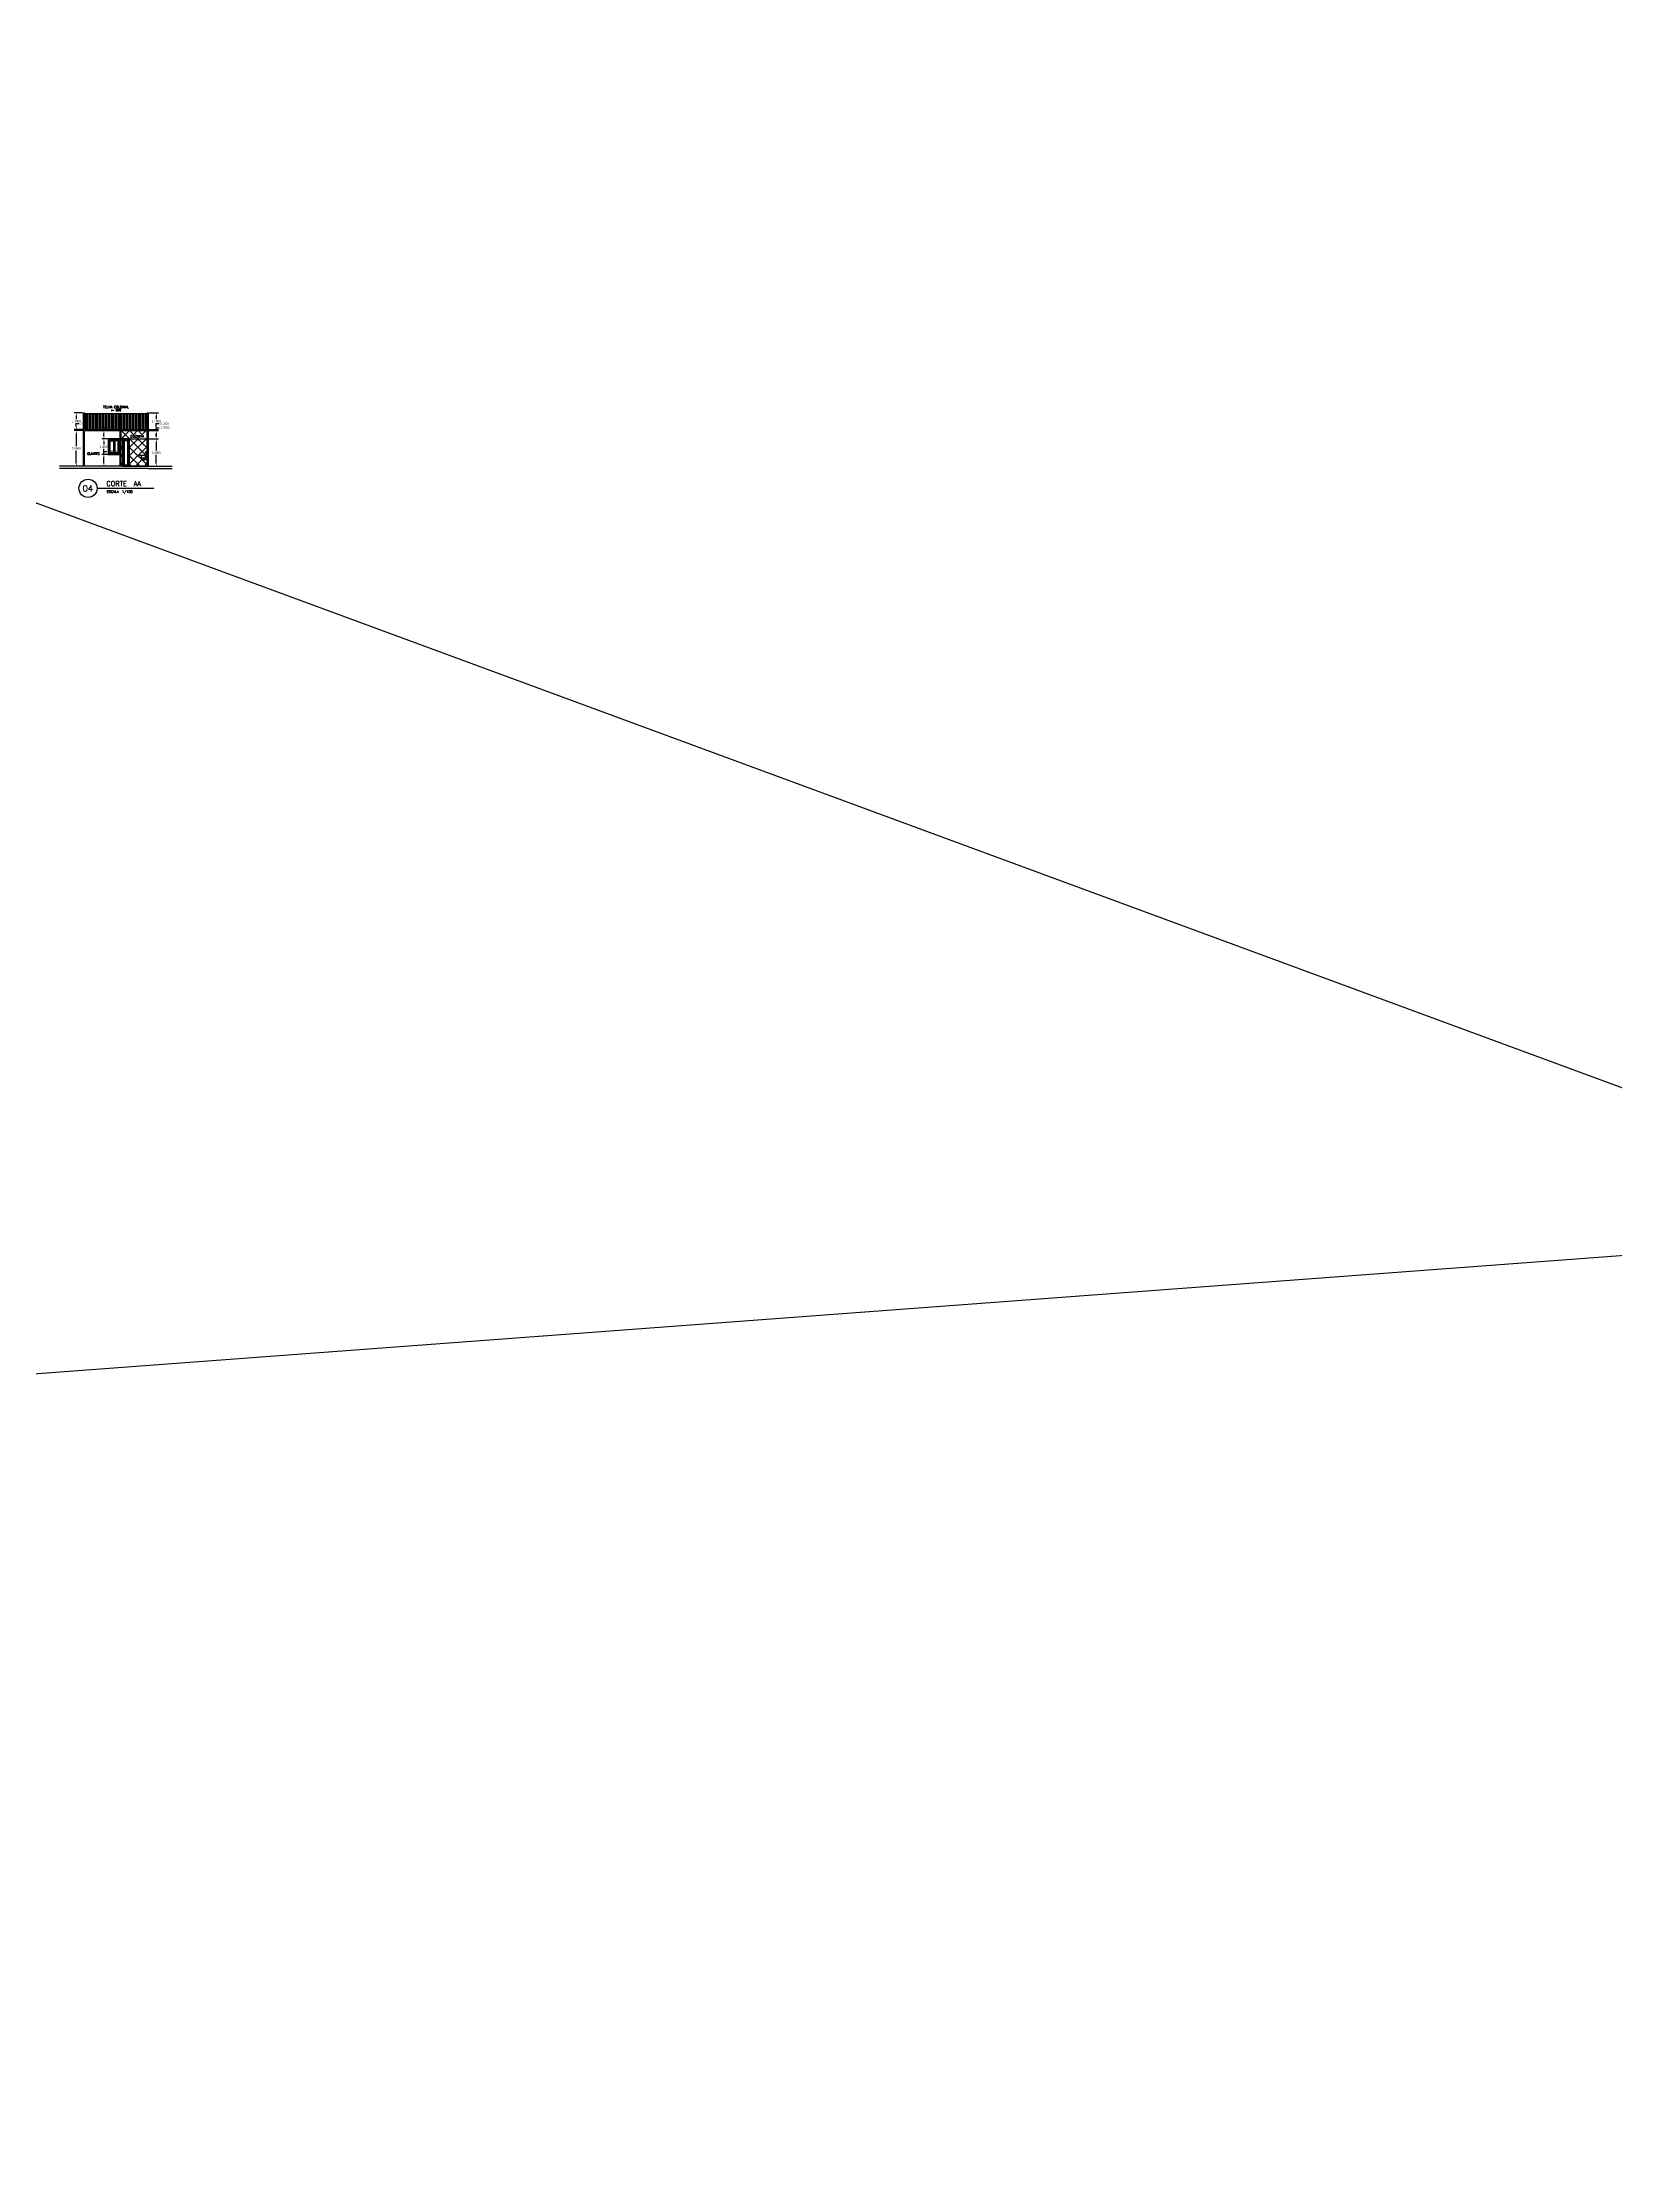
# Model space of a CAD drawing. Extents: x 1223 to 2114, y 507 to 973.
# Drawn here: x 1697.4 to 1830.2, y 554.9 to 734.5 of the extents above; entities that cross this region are included whole.
import ezdxf

# ---------------------------------------------------------------- set-up
doc = ezdxf.new("R2010")
doc.units = 0
doc.header["$MEASUREMENT"] = 0
doc.layers.get('0').update_dxf_attribs({"linetype": 'CONTINUOUS'})
doc.layers.get('DEFPOINTS').update_dxf_attribs({"linetype": 'CONTINUOUS'})
for name, color, linetype in [('BANHO_COZINHA', 7, 'CONTINUOUS'), ('ESQUADRIAS_TIGRE', 7, 'CONTINUOUS'), ('JANELAS', 8, 'CONTINUOUS'), ('JANELAS_INTERNO', 2, 'CONTINUOUS'), ('PAREDE', 2, 'CONTINUOUS'), ('PAREDES', 2, 'CONTINUOUS'), ('REBAIXO', 8, 'CONTINUOUS')]:
    doc.layers.add(name, color=color, linetype=linetype)
doc.styles.add('PADRAO_TXT', font='romans.shx')
doc.styles.add('ROMANS', font='romans', dxfattribs={"height": 0.1})
doc.dimstyles.get("Standard").update_dxf_attribs({"dimtxt": 0.18, "dimasz": 0.18, "dimexe": 0.18, "dimexo": 0.0625, "dimgap": 0.09, "dimtad": 0, "dimtih": 1, "dimtoh": 1, "dimdec": 4, "dimzin": 0, "dimdsep": 46, "dimtxsty": 'Standard', "dimcen": 0.09, "dimadec": 0, "dimazin": 0, "dimtfac": 1, "dimtdec": 4, "dimtofl": 0, "dimtmove": 0, "dimatfit": 3, "dimfxl": 0, "dimtolj": 1, "dimtzin": 0, "dimarcsym": 0})

# ---------------------------------------------------------------- blocks, each defined once
blk = doc.blocks.new('*U20')
at = {"layer": 'ESQUADRIAS_TIGRE', "linetype": 'Continuous', "flags": 128}
for points in [[(0.04, 2.26), (0.04, 0), (0.56, 0), (0.56, 2.26)], [(0.14, 2.16), (0.14, 0.1), (0.46, 0.1), (0.46, 2.16)]]:
    blk.add_lwpolyline(points, close=True, dxfattribs=at)
blk = doc.blocks.new('*U21')
at = {"layer": 'ESQUADRIAS_TIGRE', "linetype": 'Continuous'}
for points in [[(0, 2.3), (0, 0), (0.04, 0), (0.04, 2.26), (0.56, 2.26), (0.56, 0), (0.6, 0), (0.6, 2.3)], [(0.14, 2.16), (0.46, 2.16), (0.46, 0.1), (0.14, 0.1)]]:
    blk.add_lwpolyline(points, close=True, dxfattribs=at)
at = {"layer": 'ESQUADRIAS_TIGRE'}
blk.add_blockref('*U20', (0, 0), dxfattribs=at)
blk = doc.blocks.new('MACANETA_GU_ESQ')
at = {"layer": 'ESQUADRIAS_TIGRE', "linetype": 'Continuous', "flags": 128}
blk.add_lwpolyline([(0, -0.02, 0.414214), (0.01, 0, 0.414214), (0, 0.01), (0, 0.01, 0.268682), (-0.01, 0.01), (-0.05, 0.01), (-0.11, 0.01, 0.414214), (-0.11, 0, 0.414214), (-0.11, -0.01), (-0.05, -0.01), (-0.01, -0.01), (-0.01, -0.01, 0.267224), (0, -0.02)], format="xyb", close=True, dxfattribs=at)
at = {"layer": 'ESQUADRIAS_TIGRE', "linetype": 'Continuous'}
blk.add_circle((0, -0.08), 0.015, dxfattribs=at)
blk = doc.blocks.new('36592010E')
at = {"layer": 'ESQUADRIAS_TIGRE'}
for name, p in [('*U21', (0, 0)), ('MACANETA_GU_ESQ', (0.51, 1.046))]:
    blk.add_blockref(name, p, dxfattribs=at)
at = {"layer": 'ESQUADRIAS_TIGRE', "flags": 1}
for tag, p in [('COD', (0, -0.00762)), ('DESCR', (0, -0.01524))]:
    blk.add_attdef(tag, p, '', height=0.00423, dxfattribs=at)
blk = doc.blocks.new('*U23')
at = {"layer": 'ESQUADRIAS_TIGRE', "linetype": 'Continuous'}
blk.add_lwpolyline([(0.07, 1.23), (0.07, 0.07), (0.45, 0.07), (0.45, 0.17), (0.17, 0.17), (0.17, 1.13), (0.45, 1.13), (0.45, 1.23)], close=True, dxfattribs=at)
blk = doc.blocks.new('*U24')
at = {"layer": 'ESQUADRIAS_TIGRE', "linetype": 'Continuous', "flags": 128}
for points in [[(0.45, 1.23), (0.45, 0.07), (0.93, 0.07), (0.93, 1.23)], [(0.55, 1.13), (0.55, 0.17), (0.83, 0.17), (0.83, 1.13)]]:
    blk.add_lwpolyline(points, close=True, dxfattribs=at)
blk = doc.blocks.new('*U25')
at = {"layer": 'ESQUADRIAS_TIGRE', "linetype": 'Continuous', "flags": 128}
for points in [[(0, 1.3), (0, 0), (1, 0), (1, 1.3)], [(0.07, 1.23), (0.07, 0.07), (0.93, 0.07), (0.93, 1.23)]]:
    blk.add_lwpolyline(points, close=True, dxfattribs=at)
at = {"layer": 'ESQUADRIAS_TIGRE'}
for name in ['*U23', '*U24']:
    blk.add_blockref(name, (0, 0), dxfattribs=at)
blk = doc.blocks.new('PUXADOR_2D')
at = {"layer": 'ESQUADRIAS_TIGRE', "linetype": 'Continuous', "flags": 128}
blk.add_lwpolyline([(0.0125, -0.06), (0.0125, -0.0625, -0.41421356), (0, -0.075), (0, -0.075, -0.41421356), (-0.0125, -0.0625), (-0.0125, -0.06), (-0.0125, 0.06), (-0.0125, 0.0625, -0.41421356), (0, 0.075), (0, 0.075, -0.41421356), (0.0125, 0.0625), (0.0125, 0.06)], format="xyb", close=True, dxfattribs=at)
blk = doc.blocks.new('36406712E')
at = {"layer": 'ESQUADRIAS_TIGRE'}
for name, p in [('*U25', (0, 0)), ('PUXADOR_2D', (0.12, 0.65)), ('PUXADOR_2D', (0.88, 0.65))]:
    blk.add_blockref(name, p, dxfattribs=at)
at = {"layer": 'ESQUADRIAS_TIGRE', "flags": 1}
for tag, p in [('COD', (0, -0.00762)), ('DESCR', (0, -0.01524))]:
    blk.add_attdef(tag, p, '', height=0.00423, dxfattribs=at)
blk = doc.blocks.new('*D584')
at = {"layer": 'DEFPOINTS', "color": 0, "transparency": 16777216}
for p in [(1700.29, 701.69), (1700.99, 701.69), (1700.99, 698.69)]:
    blk.add_point(p, dxfattribs=at)
at = {"layer": 'PAREDE', "color": 0, "lineweight": -2, "transparency": 16777216}
for p, q in [((1700.92, 701.69), (1700.11, 701.69)), ((1700.92, 698.69), (1700.11, 698.69))]:
    blk.add_line(p, q, dxfattribs=at)
at = {"layer": 'PAREDE', "color": 7, "lineweight": -2, "transparency": 16777216}
for p, q in [((1700.29, 701.44), (1700.29, 700.37)), ((1700.29, 698.94), (1700.29, 700.01))]:
    blk.add_line(p, q, dxfattribs=at)
at = {"layer": 'PAREDE', "color": 7, "transparency": 16777216}
for points in [[(1700.25, 701.44), (1700.34, 701.44), (1700.29, 701.69)], [(1700.25, 698.94), (1700.34, 698.94), (1700.29, 698.69)]]:
    blk.add_solid(points, dxfattribs=at)
at = {"layer": 'PAREDE', "color": 0, "transparency": 16777216, "insert": (1700.29, 700.19), "char_height": 0.18, "attachment_point": 5}
blk.add_mtext('\\A1;3.0000', dxfattribs=at)
blk = doc.blocks.new('*D585')
at = {"layer": 'DEFPOINTS', "color": 0, "transparency": 16777216}
for p in [(1700.29, 701.79), (1700.99, 701.79), (1700.99, 701.69)]:
    blk.add_point(p, dxfattribs=at)
at = {"layer": 'PAREDE', "color": 7, "lineweight": -2, "transparency": 16777216}
for p, q in [((1700.29, 702.04), (1700.29, 702.29)), ((1700.29, 702.29), (1700.54, 702.29)), ((1700.29, 701.44), (1700.29, 701.19))]:
    blk.add_line(p, q, dxfattribs=at)
at = {"layer": 'PAREDE', "color": 0, "lineweight": -2, "transparency": 16777216}
for p, q in [((1700.92, 701.79), (1700.11, 701.79)), ((1700.92, 701.69), (1700.11, 701.69))]:
    blk.add_line(p, q, dxfattribs=at)
at = {"layer": 'PAREDE', "color": 7, "transparency": 16777216}
for points in [[(1700.25, 702.04), (1700.34, 702.04), (1700.29, 701.79)], [(1700.25, 701.44), (1700.34, 701.44), (1700.29, 701.69)]]:
    blk.add_solid(points, dxfattribs=at)
at = {"layer": 'PAREDE', "color": 0, "transparency": 16777216, "insert": (1700.99, 702.29), "char_height": 0.18, "attachment_point": 5}
blk.add_mtext('\\A1;0.1000', dxfattribs=at)
blk = doc.blocks.new('*D586')
at = {"layer": 'DEFPOINTS', "color": 0, "transparency": 16777216}
for p in [(1700.29, 703.19), (1700.89, 703.19), (1700.99, 701.79)]:
    blk.add_point(p, dxfattribs=at)
at = {"layer": 'PAREDE', "color": 0, "lineweight": -2, "transparency": 16777216}
for p, q in [((1700.82, 703.19), (1700.11, 703.19)), ((1700.92, 701.79), (1700.11, 701.79))]:
    blk.add_line(p, q, dxfattribs=at)
at = {"layer": 'PAREDE', "color": 7, "lineweight": -2, "transparency": 16777216}
for p, q in [((1700.29, 702.94), (1700.29, 702.67)), ((1700.29, 702.04), (1700.29, 702.31))]:
    blk.add_line(p, q, dxfattribs=at)
at = {"layer": 'PAREDE', "color": 7, "transparency": 16777216}
for points in [[(1700.25, 702.94), (1700.34, 702.94), (1700.29, 703.19)], [(1700.25, 702.04), (1700.34, 702.04), (1700.29, 701.79)]]:
    blk.add_solid(points, dxfattribs=at)
at = {"layer": 'PAREDE', "color": 0, "transparency": 16777216, "insert": (1700.29, 702.49), "char_height": 0.18, "attachment_point": 5}
blk.add_mtext('\\A1;1.4000', dxfattribs=at)
blk = doc.blocks.new('*D587')
at = {"layer": 'DEFPOINTS', "color": 0, "transparency": 16777216}
for p in [(1704.49, 700.99), (1707.04, 700.99), (1704.49, 698.69)]:
    blk.add_point(p, dxfattribs=at)
at = {"layer": 'PAREDE', "color": 0, "lineweight": -2, "transparency": 16777216}
for p, q in [((1704.55, 700.99), (1707.22, 700.99)), ((1704.55, 698.69), (1707.22, 698.69))]:
    blk.add_line(p, q, dxfattribs=at)
at = {"layer": 'PAREDE', "color": 7, "lineweight": -2, "transparency": 16777216}
for p, q in [((1707.04, 700.74), (1707.04, 700.02)), ((1707.04, 698.94), (1707.04, 699.66))]:
    blk.add_line(p, q, dxfattribs=at)
at = {"layer": 'PAREDE', "color": 7, "transparency": 16777216}
for points in [[(1707, 700.74), (1707.08, 700.74), (1707.04, 700.99)], [(1707, 698.94), (1707.08, 698.94), (1707.04, 698.69)]]:
    blk.add_solid(points, dxfattribs=at)
at = {"layer": 'PAREDE', "color": 0, "transparency": 16777216, "insert": (1707.04, 699.84), "char_height": 0.18, "attachment_point": 5}
blk.add_mtext('\\A1;2.3000', dxfattribs=at)
blk = doc.blocks.new('*D588')
at = {"layer": 'DEFPOINTS', "color": 0, "transparency": 16777216}
for p in [(1704.49, 701.69), (1704.49, 700.99), (1707.04, 701.69)]:
    blk.add_point(p, dxfattribs=at)
at = {"layer": 'PAREDE', "color": 0, "lineweight": -2, "transparency": 16777216}
for p, q in [((1704.55, 701.69), (1707.22, 701.69)), ((1704.55, 700.99), (1707.22, 700.99))]:
    blk.add_line(p, q, dxfattribs=at)
at = {"layer": 'PAREDE', "color": 7, "lineweight": -2, "transparency": 16777216}
for p, q in [((1707.04, 701.69), (1707.04, 701.94)), ((1707.04, 701.94), (1707.29, 701.94)), ((1707.04, 701.24), (1707.04, 701.44))]:
    blk.add_line(p, q, dxfattribs=at)
at = {"layer": 'PAREDE', "color": 7, "transparency": 16777216}
for points in [[(1707, 701.44), (1707.08, 701.44), (1707.04, 701.69)], [(1707, 701.24), (1707.08, 701.24), (1707.04, 700.99)]]:
    blk.add_solid(points, dxfattribs=at)
at = {"layer": 'PAREDE', "color": 0, "transparency": 16777216, "insert": (1707.77, 701.94), "char_height": 0.18, "attachment_point": 5}
blk.add_mtext('\\A1;0.7000', dxfattribs=at)
blk = doc.blocks.new('*D589')
at = {"layer": 'DEFPOINTS', "color": 0, "transparency": 16777216}
for p in [(1704.49, 701.79), (1704.49, 701.69), (1707.04, 701.79)]:
    blk.add_point(p, dxfattribs=at)
at = {"layer": 'PAREDE', "color": 7, "lineweight": -2, "transparency": 16777216}
for p, q in [((1707.04, 702.04), (1707.04, 702.29)), ((1707.04, 702.29), (1707.29, 702.29)), ((1707.04, 701.44), (1707.04, 701.19))]:
    blk.add_line(p, q, dxfattribs=at)
at = {"layer": 'PAREDE', "color": 0, "lineweight": -2, "transparency": 16777216}
for p, q in [((1704.55, 701.79), (1707.22, 701.79)), ((1704.55, 701.69), (1707.22, 701.69))]:
    blk.add_line(p, q, dxfattribs=at)
at = {"layer": 'PAREDE', "color": 7, "transparency": 16777216}
for points in [[(1707, 702.04), (1707.08, 702.04), (1707.04, 701.79)], [(1707, 701.44), (1707.08, 701.44), (1707.04, 701.69)]]:
    blk.add_solid(points, dxfattribs=at)
at = {"layer": 'PAREDE', "color": 0, "transparency": 16777216, "insert": (1707.74, 702.29), "char_height": 0.18, "attachment_point": 5}
blk.add_mtext('\\A1;0.1000', dxfattribs=at)
blk = doc.blocks.new('*D590')
at = {"layer": 'DEFPOINTS', "color": 0, "transparency": 16777216}
for p in [(1706.39, 703.19), (1707.04, 703.19), (1704.49, 701.79)]:
    blk.add_point(p, dxfattribs=at)
at = {"layer": 'PAREDE', "color": 0, "lineweight": -2, "transparency": 16777216}
for p, q in [((1706.45, 703.19), (1707.22, 703.19)), ((1704.55, 701.79), (1707.22, 701.79))]:
    blk.add_line(p, q, dxfattribs=at)
at = {"layer": 'PAREDE', "color": 7, "lineweight": -2, "transparency": 16777216}
for p, q in [((1707.04, 702.94), (1707.04, 702.67)), ((1707.04, 702.04), (1707.04, 702.31))]:
    blk.add_line(p, q, dxfattribs=at)
at = {"layer": 'PAREDE', "color": 7, "transparency": 16777216}
for points in [[(1707, 702.94), (1707.08, 702.94), (1707.04, 703.19)], [(1707, 702.04), (1707.08, 702.04), (1707.04, 701.79)]]:
    blk.add_solid(points, dxfattribs=at)
at = {"layer": 'PAREDE', "color": 0, "transparency": 16777216, "insert": (1707.04, 702.49), "char_height": 0.18, "attachment_point": 5}
blk.add_mtext('\\A1;1.4000', dxfattribs=at)
blk = doc.blocks.new('*D591')
at = {"layer": 'DEFPOINTS', "color": 0, "transparency": 16777216}
for p in [(1702.62, 699.69), (1703.33, 699.69), (1703.33, 698.69)]:
    blk.add_point(p, dxfattribs=at)
at = {"layer": 'PAREDE', "color": 0, "lineweight": -2, "transparency": 16777216}
for p, q in [((1703.27, 699.69), (1702.44, 699.69)), ((1703.27, 698.69), (1702.44, 698.69))]:
    blk.add_line(p, q, dxfattribs=at)
at = {"layer": 'PAREDE', "color": 7, "lineweight": -2, "transparency": 16777216}
for p, q in [((1702.62, 699.69), (1702.62, 699.94)), ((1702.62, 699.94), (1702.87, 699.94)), ((1702.62, 698.94), (1702.62, 699.44))]:
    blk.add_line(p, q, dxfattribs=at)
at = {"layer": 'PAREDE', "color": 7, "transparency": 16777216}
for points in [[(1702.58, 699.44), (1702.67, 699.44), (1702.62, 699.69)], [(1702.58, 698.94), (1702.67, 698.94), (1702.62, 698.69)]]:
    blk.add_solid(points, dxfattribs=at)
at = {"layer": 'PAREDE', "color": 0, "transparency": 16777216, "insert": (1703.32, 699.94), "char_height": 0.18, "attachment_point": 5}
blk.add_mtext('\\A1;1.0000', dxfattribs=at)
blk = doc.blocks.new('*D592')
at = {"layer": 'DEFPOINTS', "color": 0, "transparency": 16777216}
for p in [(1702.62, 700.99), (1702.99, 700.99), (1703.33, 699.69)]:
    blk.add_point(p, dxfattribs=at)
at = {"layer": 'PAREDE', "color": 0, "lineweight": -2, "transparency": 16777216}
for p, q in [((1702.92, 700.99), (1702.44, 700.99)), ((1703.27, 699.69), (1702.44, 699.69))]:
    blk.add_line(p, q, dxfattribs=at)
at = {"layer": 'PAREDE', "color": 7, "lineweight": -2, "transparency": 16777216}
for p, q in [((1702.62, 700.74), (1702.62, 700.52)), ((1702.62, 699.94), (1702.62, 700.16))]:
    blk.add_line(p, q, dxfattribs=at)
at = {"layer": 'PAREDE', "color": 7, "transparency": 16777216}
for points in [[(1702.58, 700.74), (1702.67, 700.74), (1702.62, 700.99)], [(1702.58, 699.94), (1702.67, 699.94), (1702.62, 699.69)]]:
    blk.add_solid(points, dxfattribs=at)
at = {"layer": 'PAREDE', "color": 0, "transparency": 16777216, "insert": (1702.62, 700.34), "char_height": 0.18, "attachment_point": 5}
blk.add_mtext('\\A1;1.3000', dxfattribs=at)
blk = doc.blocks.new('*D593')
at = {"layer": 'DEFPOINTS', "color": 0, "transparency": 16777216}
for p in [(1702.62, 701.69), (1702.99, 701.69), (1702.99, 700.99)]:
    blk.add_point(p, dxfattribs=at)
at = {"layer": 'PAREDE', "color": 0, "lineweight": -2, "transparency": 16777216}
for p, q in [((1702.92, 701.69), (1702.44, 701.69)), ((1702.92, 700.99), (1702.44, 700.99))]:
    blk.add_line(p, q, dxfattribs=at)
at = {"layer": 'PAREDE', "color": 7, "lineweight": -2, "transparency": 16777216}
for p, q in [((1702.62, 701.69), (1702.62, 701.94)), ((1702.62, 701.94), (1702.87, 701.94)), ((1702.62, 701.24), (1702.62, 701.44))]:
    blk.add_line(p, q, dxfattribs=at)
at = {"layer": 'PAREDE', "color": 7, "transparency": 16777216}
for points in [[(1702.58, 701.44), (1702.67, 701.44), (1702.62, 701.69)], [(1702.58, 701.24), (1702.67, 701.24), (1702.62, 700.99)]]:
    blk.add_solid(points, dxfattribs=at)
at = {"layer": 'PAREDE', "color": 0, "transparency": 16777216, "insert": (1703.35, 701.94), "char_height": 0.18, "attachment_point": 5}
blk.add_mtext('\\A1;0.7000', dxfattribs=at)
blk = doc.blocks.new('*X208')
at = {"color": 0}
for p, q in [((1701, 701.79), (1701, 703.14)), ((1701.12, 701.79), (1701.12, 703.14)), ((1701.25, 701.79), (1701.25, 703.14)), ((1701.37, 701.79), (1701.37, 703.14)), ((1701.5, 701.79), (1701.5, 703.14)), ((1701.62, 701.79), (1701.62, 703.14)), ((1701.75, 701.79), (1701.75, 703.14)), ((1701.87, 701.79), (1701.87, 703.14)), ((1702, 701.79), (1702, 703.14)), ((1702.12, 701.79), (1702.12, 703.14)), ((1702.25, 701.79), (1702.25, 703.14)), ((1702.37, 701.79), (1702.37, 703.14)), ((1702.5, 701.79), (1702.5, 703.14)), ((1702.62, 701.79), (1702.62, 703.14)), ((1702.75, 701.79), (1702.75, 703.14)), ((1702.87, 701.79), (1702.87, 703.14)), ((1703, 701.79), (1703, 703.14)), ((1703.12, 701.79), (1703.12, 703.14)), ((1703.25, 701.79), (1703.25, 703.14)), ((1703.37, 701.79), (1703.37, 703.14)), ((1703.5, 701.79), (1703.5, 703.14)), ((1703.62, 701.79), (1703.62, 703.14)), ((1703.75, 701.79), (1703.75, 703.14)), ((1703.87, 701.79), (1703.87, 703.14)), ((1704, 701.79), (1704, 703.14)), ((1704.12, 701.79), (1704.12, 703.14)), ((1704.25, 701.79), (1704.25, 703.14)), ((1704.37, 701.79), (1704.37, 703.14)), ((1704.5, 701.79), (1704.5, 703.14)), ((1704.62, 701.79), (1704.62, 703.14)), ((1704.75, 701.79), (1704.75, 703.14)), ((1704.87, 701.79), (1704.87, 703.14)), ((1705, 701.79), (1705, 703.14)), ((1705.12, 701.79), (1705.12, 703.14)), ((1705.25, 701.79), (1705.25, 703.14)), ((1705.37, 701.79), (1705.37, 703.14)), ((1705.5, 701.79), (1705.5, 703.14)), ((1705.62, 701.79), (1705.62, 703.14)), ((1705.75, 701.79), (1705.75, 703.14)), ((1705.87, 701.79), (1705.87, 703.14)), ((1706, 701.79), (1706, 703.14)), ((1706.12, 701.79), (1706.12, 703.14)), ((1706.25, 701.79), (1706.25, 703.14))]:
    blk.add_line(p, q, dxfattribs=at)
blk = doc.blocks.new('CUBA1L')
at = {"layer": 'BANHO_COZINHA'}
for p, q in [((0.12, 0.8), (0, 0.8)), ((0.12, 0.79), (0, 0.79)), ((0, 0.55), (0, 0.45)), ((0.02, 0.51), (0, 0.55)), ((0.02, 0.48), (0, 0.45)), ((0.25, 0.51), (0.02, 0.51)), ((0.02, 0.48), (0.02, 0.51)), ((0.25, 0.48), (0.02, 0.48)), ((0.12, 0.8), (0.5, 0.8)), ((0.45, 0.61), (0.17, 0.61)), ((0.45, 0.6), (0.17, 0.6)), ((0.27, 0.52), (0.25, 0.52)), ((0.27, 0.47), (0.25, 0.47)), ((0.29, 0.51), (0.27, 0.51)), ((0.29, 0.48), (0.27, 0.48)), ((0.34, 0.6), (0.28, 0.6)), ((0.34, 0.55), (0.28, 0.55)), ((0.34, 0.54), (0.28, 0.54)), ((0.34, 0.52), (0.28, 0.52)), ((0.33, 0.47), (0.28, 0.47)), ((0.34, 0.45), (0.28, 0.45)), ((0.34, 0.44), (0.28, 0.44)), ((0.34, 0.43), (0.28, 0.43)), ((0.34, 0.42), (0.28, 0.42)), ((0.34, 0.41), (0.28, 0.41)), ((0.34, 0.39), (0.28, 0.39)), ((0.5, 0.8), (0.5, 0.65))]:
    blk.add_line(p, q, dxfattribs=at)
for points in [[(0.12, 0.65), (0.12, 0.8)], [(0.13, 0.65), (0.13, 0.8)], [(0.25, 0.52), (0.25, 0.47)], [(0.25, 0.52), (0.25, 0.47)], [(0.27, 0.52), (0.27, 0.47)], [(0.28, 0.6), (0.28, 0.55)], [(0.28, 0.55), (0.28, 0.54)], [(0.28, 0.54), (0.28, 0.52)], [(0.28, 0.47), (0.28, 0.45)], [(0.28, 0.45), (0.28, 0.44)], [(0.28, 0.44), (0.28, 0.43)], [(0.28, 0.43), (0.28, 0.42)], [(0.28, 0.42), (0.28, 0.41)], [(0.28, 0.41), (0.28, 0.39)], [(0.28, 0.39), (0.28, 0.35)], [(0.29, 0.52), (0.29, 0.51)], [(0.29, 0.48), (0.29, 0.47)], [(0.33, 0.55), (0.33, 0.54)], [(0.33, 0.52), (0.33, 0.47)], [(0.34, 0.6), (0.34, 0.55)], [(0.34, 0.54), (0.34, 0.52)], [(0.33, 0.47), (0.33, 0.45)], [(0.34, 0.45), (0.34, 0.44)], [(0.33, 0.44), (0.33, 0.43)], [(0.34, 0.43), (0.34, 0.42)], [(0.33, 0.42), (0.33, 0.41)], [(0.34, 0.41), (0.34, 0.39)], [(0.33, 0.39), (0.33, 0.35)]]:
    blk.add_lwpolyline(points, dxfattribs=at)
for centre, radius, start, end in [((0.17, 0.65), 0.05, 180, 270), ((0.17, 0.65), 0.0442, 180, 270), ((0.31, 0.38), 0.0362, 226.3972, 313.6028), ((0.45, 0.65), 0.05, 270, 0), ((0.45, 0.65), 0.0442, 270, 0)]:
    blk.add_arc(centre, radius, start, end, dxfattribs=at)
blk.add_point((0, 0), dxfattribs=at)
blk = doc.blocks.new('*X209')
at = {"color": 0}
for p, q in [((1704.77, 701.69), (1704.09, 701.01)), ((1704.79, 700.99), (1704.09, 701.69)), ((1704.19, 700.88), (1704.09, 700.98)), ((1704.19, 700.4), (1704.09, 700.3)), ((1704.86, 701.07), (1704.77, 700.99)), ((1705.11, 701.37), (1704.79, 701.69)), ((1706.29, 701.09), (1704.79, 699.59)), ((1705.56, 701.07), (1704.79, 700.3)), ((1706.15, 699.63), (1704.79, 700.99)), ((1706.29, 700.38), (1704.79, 698.88)), ((1705.47, 701.69), (1705.16, 701.37)), ((1706.29, 700.2), (1705.41, 701.07)), ((1705.82, 701.37), (1705.5, 701.69)), ((1706.18, 701.69), (1705.86, 701.37)), ((1706.29, 700.9), (1706.12, 701.07)), ((1706.29, 701.61), (1706.21, 701.69)), ((1704.19, 700.17), (1704.09, 700.27)), ((1704.19, 699.7), (1704.09, 699.6)), ((1704.19, 699.47), (1704.09, 699.57)), ((1704.19, 698.99), (1704.09, 698.89)), ((1704.19, 698.76), (1704.09, 698.86)), ((1706.29, 698.78), (1704.79, 700.28)), ((1705.67, 698.69), (1704.79, 699.57)), ((1704.96, 698.69), (1704.79, 698.87)), ((1705.94, 699.33), (1705.3, 698.69)), ((1706, 699.39), (1706, 699.39)), ((1706.29, 698.97), (1706.01, 698.69)), ((1706.2, 699.59), (1706.15, 699.54)), ((1706.29, 699.49), (1706.19, 699.59)), ((1706.29, 699.68), (1706.26, 699.64))]:
    blk.add_line(p, q, dxfattribs=at)

msp = doc.modelspace()

# ---------------------------------------------------------------- linework, layer by layer
at = {"layer": 'BANHO_COZINHA'}
for p, q in [((1706.11801, 699.84449), (1706.1096, 699.84539)), ((1706.18371, 699.62663), (1706.18371, 699.8368)), ((1706.20177, 699.62663), (1706.20177, 699.83514))]:
    msp.add_line(p, q, dxfattribs=at)
for points in [[(1706.20565, 699.65179), (1706.26042, 699.65179), (1706.26042, 699.67105), (1706.20565, 699.67105)], [(1706.22195, 699.67105), (1706.24412, 699.67105), (1706.24412, 699.68348), (1706.22195, 699.68348)]]:
    msp.add_lwpolyline(points, close=True, dxfattribs=at)
msp.add_lwpolyline([(1706.20945, 699.62663), (1706.20945, 699.65179), (1706.25509, 699.65179), (1706.25509, 699.62663)], dxfattribs=at)
for centre, radius, start, end in [((1706.15618, 699.8447), 0.04659, 348.1536149, 179.153648), ((1706.15085, 699.84114), 0.03314, 352.472123, 175.9217244)]:
    msp.add_arc(centre, radius, start, end, dxfattribs=at)
at = {"layer": 'JANELAS'}
for p, q in [((1700.9869, 703.14019), (1706.2869, 703.14019)), ((1702.02192, 696.82244), (1706.8239, 696.82244))]:
    msp.add_line(p, q, dxfattribs=at)
msp.add_circle((1701.28346, 696.82244), 0.76764, dxfattribs=at)
at = {"layer": 'JANELAS_INTERNO'}
for p, q in [((2078.31556, 554.87816), (1591.45014, 734.46081)), ((1516.64871, 608.62187), (2113.74782, 653.18983))]:
    msp.add_line(p, q, dxfattribs=at)
at = {"layer": 'PAREDE'}
for p, q in [((1700.8869, 698.69019), (1700.8869, 703.19019)), ((1700.8869, 703.19019), (1700.9869, 703.19019)), ((1700.9869, 701.79019), (1700.9869, 703.19019)), ((1706.2869, 703.19019), (1706.3869, 703.19019)), ((1706.2869, 701.79019), (1706.2869, 703.19019)), ((1706.3869, 698.69019), (1706.3869, 703.19019)), ((1700.9869, 701.79019), (1706.2869, 701.79019)), ((1700.9869, 701.69019), (1703.9869, 701.69019)), ((1700.9869, 698.69019), (1700.9869, 701.69019)), ((1703.9869, 698.69019), (1703.9869, 701.69019)), ((1704.0869, 698.69019), (1704.0869, 701.69019)), ((1704.0869, 701.69019), (1706.2869, 701.69019)), ((1706.2869, 698.69019), (1706.2869, 701.69019)), ((1700.8869, 698.69019), (1698.8869, 698.69019)), ((1706.3869, 698.69019), (1700.8869, 698.69019)), ((1706.3869, 698.69019), (1708.3869, 698.69019)), ((1700.8869, 698.49019), (1698.8869, 698.49019)), ((1706.3869, 698.49019), (1700.8869, 698.49019)), ((1706.3869, 698.49019), (1708.3869, 698.49019))]:
    msp.add_line(p, q, dxfattribs=at)
at = {"layer": 'REBAIXO'}
msp.add_lwpolyline([(1705.62904, 699.62663), (1706.2869, 699.62663), (1706.2869, 699.59019), (1705.62904, 699.59019)], close=True, dxfattribs=at)

# ---------------------------------------------------------------- block references
at = {"layer": 'PAREDE'}
for name, p in [('36406712E', (1702.9869, 699.69019)), ('36592010E', (1704.1869, 698.69019))]:
    msp.add_blockref(name, p, dxfattribs=at)
at = {"layer": 'REBAIXO', "linetype": 'Continuous'}
for name in ['*X208', '*X209']:
    msp.add_blockref(name, (0, 0), dxfattribs=at)
at = {"layer": 'REBAIXO', "xscale": -1}
msp.add_blockref('CUBA1L', (1706.27487, 698.79019), dxfattribs=at)

# ---------------------------------------------------------------- texts
at = {"layer": 'JANELAS'}
for s, height, style, p in [('i= 28%', 0.17, 'PADRAO_TXT', (1703.23249, 703.33478)), (' ESCALA  1/100', 0.2047032, 'ROMANS', (1702.73081, 696.43546))]:
    msp.add_text(s, height=height, dxfattribs=dict(at, style=style)).set_placement(p)
at = {"layer": 'PAREDE'}
for s, height, style, p in [('TELHA COLONIAL', 0.2, 'PADRAO_TXT', (1702.55027, 703.58978)), ('COZINHA', 0.2, 'PADRAO_TXT', (1704.86422, 701.12268)), ('QUARTO', 0.2, 'PADRAO_TXT', (1701.22321, 699.64736)), ('04', 0.511758, 'ROMANS', (1700.82181, 696.55681))]:
    msp.add_text(s, height=height, dxfattribs=dict(at, style=style)).set_placement(p)
at = {"layer": 'PAREDES', "style": 'ROMANS'}
msp.add_text('CORTE  AA', height=0.409406, dxfattribs=at).set_placement((1702.83112, 697.01725))

# ---------------------------------------------------------------- dimensions: what is measured, and where the dimension line sits
at = {"layer": 'PAREDE'}
for base, p1, p2, picture, middle in [((1700.29396, 703.19019), (1700.9869, 701.79019), (1700.8869, 703.19019), '*D586', (1700.29396, 702.49019)), ((1700.29396, 701.79019), (1700.9869, 701.69019), (1700.9869, 701.79019), '*D585', (1700.99396, 702.29019)), ((1707.04274, 703.19019), (1704.4869, 701.79019), (1706.3869, 703.19019), '*D590', (1707.04274, 702.49019)), ((1707.04274, 701.79019), (1704.4869, 701.69019), (1704.4869, 701.79019), '*D589', (1707.74274, 702.29019)), ((1700.29396, 701.69019), (1700.9869, 698.69019), (1700.9869, 701.69019), '*D584', (1700.29396, 700.19019)), ((1702.62456, 700.99019), (1703.33147, 699.69019), (1702.9869, 700.99019), '*D592', (1702.62456, 700.34019)), ((1702.62456, 701.69019), (1702.9869, 700.99019), (1702.9869, 701.69019), '*D593', (1703.35456, 701.94019)), ((1707.04274, 701.69019), (1704.4869, 700.99019), (1704.4869, 701.69019), '*D588', (1707.77274, 701.94019)), ((1707.04274, 700.99019), (1704.4869, 698.69019), (1704.4869, 700.99019), '*D587', (1707.04274, 699.84019)), ((1702.62456, 699.69019), (1703.33147, 698.69019), (1703.33147, 699.69019), '*D591', (1703.32456, 699.94019))]:
    dim = msp.add_linear_dim(base=base, p1=p1, p2=p2, angle=90, dimstyle='Standard', override={"dimasz": 0.25, "dimlfac": 1, "dimclrd": 7}, dxfattribs=at)
    dim.commit()
    dim.dimension.update_dxf_attribs({"geometry": picture, "text_midpoint": middle})

doc.saveas('drawing.dxf')
